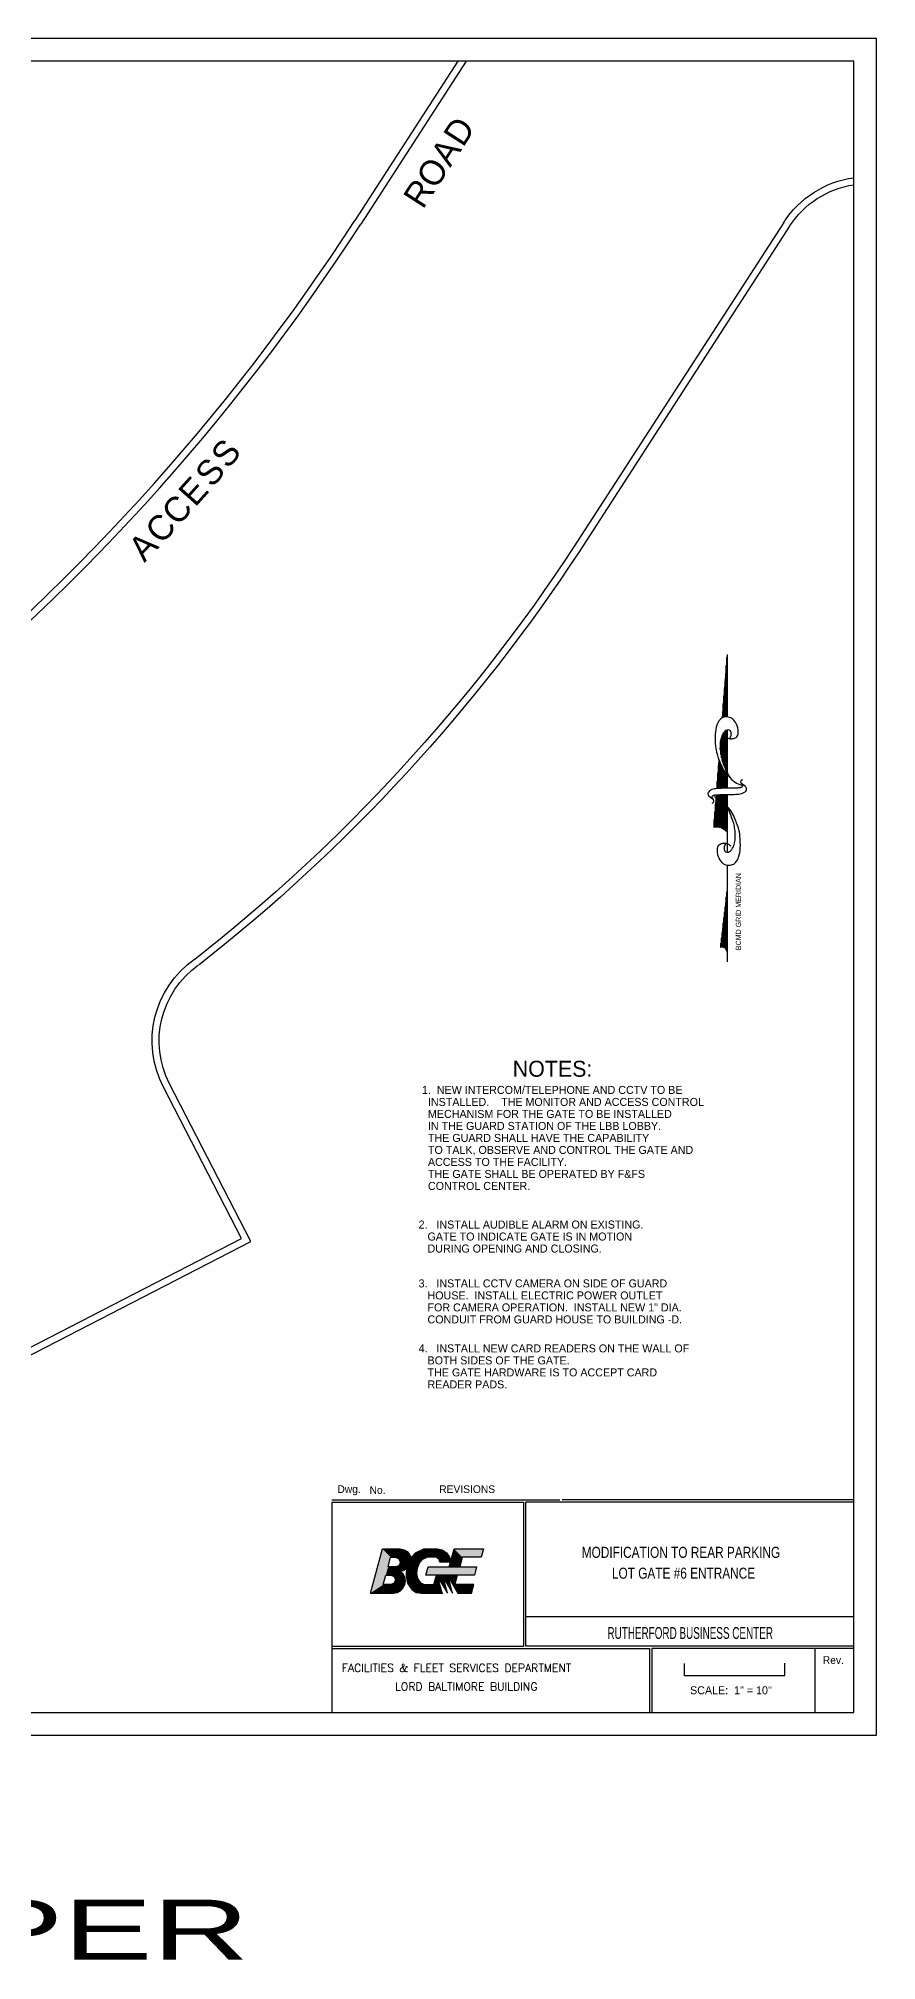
# Model space of a CAD drawing. Header units: inches. Extents: x -46627 to 16189, y -40789 to 47130.
# Drawn here: x 11536 to 12541, y 33005 to 35312 of the extents above; entities that cross this region are included whole.
import ezdxf
from ezdxf.enums import TextEntityAlignment as Align

# ---------------------------------------------------------------- set-up
doc = ezdxf.new("R2010")
doc.units = ezdxf.units.IN
doc.header["$MEASUREMENT"] = 0
for name, color, linetype in [('1', 7, 'CONTINUOUS'), ('4', 7, 'CONTINUOUS'), ('55', 7, 'CONTINUOUS'), ('59', 7, 'CONTINUOUS'), ('6', 7, 'CONTINUOUS'), ('9', 7, 'CONTINUOUS')]:
    doc.layers.add(name, color=color, linetype=linetype)
doc.styles.add('ROMANS', font='ROMANS', dxfattribs={"height": 0.2})
doc.styles.add('txt', font='TXT', dxfattribs={"height": 0.2})

# ---------------------------------------------------------------- blocks, each defined once
blk = doc.blocks.new('LOGO')
at = {"layer": '55', "color": 7, "linetype": 'Continuous'}
for points in [[(0, 0), (0.1049, 0.3916), (0.2617, 0.3916), (0.2988, 0.3834), (0.324, 0.3692), (0.3464, 0.3428), (0.3559, 0.3175), (0.3541, 0.3065), (0.3994, 0.3572), (0.4705, 0.3916), (0.5931, 0.3916), (0.6353, 0.3834), (0.6739, 0.3572), (0.6984, 0.3175), (0.7077, 0.275), (0.6141, 0.275), (0.6051, 0.3044), (0.5771, 0.317), (0.514, 0.317), (0.4972, 0.3149), (0.4601, 0.2966), (0.4313, 0.2645), (0.4117, 0.2195), (0.4065, 0.1734), (0.415, 0.1285), (0.438, 0.094), (0.4761, 0.0759), (0.5614, 0.0769), (0.5832, 0.1585)], [(0.6965, 0.2331), (0.7389, 0.3916), (1, 0.3916), (0.98, 0.317), (0.8122, 0.317), (0.7897, 0.2331)], [(0, 0), (0.2023, 0), (0.238, 0.0066), (0.266, 0.021), (0.2903, 0.0461), (0.304, 0.0746), (0.3092, 0.1086), (0.3035, 0.1399), (0.2876, 0.1707), (0.2617, 0.1958), (0.2911, 0.2003), (0.3178, 0.2134), (0.3148, 0.1734), (0.3153, 0.1462), (0.3278, 0.0868), (0.365, 0.0312), (0.4039, 0.0066), (0.4494, 0), (0.6337, 0), (0.5966, 0.1399), (0.6803, 0), (0.6432, 0.1399), (0.7269, 0), (0.6898, 0.1399), (0.7735, 0), (0.8951, 0), (0.915, 0.0746), (0.7479, 0.0769), (0.7697, 0.1585)], [(0.1782, 0.317), (0.2279, 0.3149), (0.2482, 0.3065), (0.2648, 0.275), (0.2525, 0.2454), (0.2229, 0.2331), (0.1557, 0.2331), (0.1782, 0.317)], [(0.51, 0.2331), (0.9389, 0.2331), (0.9189, 0.1585), (0.49, 0.1585), (0.51, 0.2331)], [(0.1357, 0.1585), (0.1889, 0.155), (0.2101, 0.1462), (0.2224, 0.1165), (0.2101, 0.0869), (0.1804, 0.0746), (0.1132, 0.0746), (0.1357, 0.1585)]]:
    blk.add_lwpolyline(points, dxfattribs=at)
blk.add_point((0.6337, 0), dxfattribs=at)
for points in [[(0.1049, 0.3916), (0, 0), (0.1782, 0.317), (0.1132, 0.0746)], [(0.1049, 0.3916), (0.2617, 0.3916), (0.1782, 0.317)], [(0.1782, 0.317), (0.2279, 0.3149), (0.2617, 0.3916)], [(0.2617, 0.3916), (0.2988, 0.3834), (0.2279, 0.3149)], [(0.2988, 0.3834), (0.2279, 0.3149), (0.324, 0.3692)], [(0.324, 0.3692), (0.2279, 0.3149), (0.3464, 0.3428), (0.2482, 0.3065)], [(0.2482, 0.3065), (0.3464, 0.3428), (0.3559, 0.3175)], [(0.4601, 0.2966), (0.3994, 0.3572), (0.4313, 0.2645), (0.3541, 0.3065)], [(0.4705, 0.3916), (0.4972, 0.3149), (0.3994, 0.3572), (0.4601, 0.2966)], [(0.4705, 0.3916), (0.514, 0.317), (0.4972, 0.3149)], [(0.5771, 0.317), (0.514, 0.317), (0.5931, 0.3916), (0.4705, 0.3916)], [(0.6051, 0.3044), (0.5771, 0.317), (0.6353, 0.3834), (0.5931, 0.3916)], [(0.6051, 0.3044), (0.6739, 0.3572), (0.6353, 0.3834)], [(0.6984, 0.3175), (0.6141, 0.275), (0.6739, 0.3572), (0.6051, 0.3044)], [(0.6965, 0.2331), (0.7389, 0.3916), (0.7897, 0.2331), (0.8122, 0.317)], [(0.7389, 0.3916), (0.8122, 0.317), (1, 0.3916), (0.98, 0.317)], [(0.1357, 0.1585), (0.1557, 0.2331), (0.1889, 0.155), (0.2229, 0.2331)], [(0.1889, 0.155), (0.2229, 0.2331), (0.2101, 0.1462), (0.2617, 0.1958)], [(0.2101, 0.1462), (0.2617, 0.1958), (0.2224, 0.1165), (0.2876, 0.1707)], [(0.2224, 0.1165), (0.2876, 0.1707), (0.3035, 0.1399)], [(0.2525, 0.2454), (0.2229, 0.2331), (0.2911, 0.2003), (0.2617, 0.1958)], [(0.2482, 0.3065), (0.2648, 0.275), (0.3559, 0.3175), (0.3541, 0.3065)], [(0.2648, 0.275), (0.2525, 0.2454), (0.3178, 0.2134), (0.2911, 0.2003)], [(0.3541, 0.3065), (0.2648, 0.275), (0.3178, 0.2134)], [(0.3178, 0.2134), (0.4065, 0.1734), (0.3153, 0.1462)], [(0.3153, 0.1462), (0.3278, 0.0868), (0.4065, 0.1734), (0.415, 0.1285)], [(0.3541, 0.3065), (0.4065, 0.1734), (0.3178, 0.2134)], [(0.4065, 0.1734), (0.4117, 0.2195), (0.3541, 0.3065)], [(0.3541, 0.3065), (0.4313, 0.2645), (0.4117, 0.2195)], [(0.51, 0.2331), (0.49, 0.1585), (0.9389, 0.2331), (0.9189, 0.1585)], [(0.7077, 0.275), (0.6141, 0.275), (0.6984, 0.3175)], [(0.1132, 0.0746), (0.1804, 0.0746), (0, 0), (0.2023, 0)], [(0.1804, 0.0746), (0.2101, 0.0869), (0.2023, 0), (0.238, 0.0066)], [(0.2224, 0.1165), (0.2903, 0.0461), (0.2101, 0.0869), (0.266, 0.021)], [(0.2101, 0.0869), (0.266, 0.021), (0.238, 0.0066)], [(0.2224, 0.1165), (0.3035, 0.1399), (0.3092, 0.1086)], [(0.2224, 0.1165), (0.304, 0.0746), (0.2903, 0.0461)], [(0.2224, 0.1165), (0.3092, 0.1086), (0.304, 0.0746)], [(0.415, 0.1285), (0.3278, 0.0868), (0.438, 0.094), (0.365, 0.0312)], [(0.438, 0.094), (0.365, 0.0312), (0.4039, 0.0066)], [(0.4039, 0.0066), (0.438, 0.094), (0.4494, 0), (0.4761, 0.0759)], [(0.4761, 0.0759), (0.4494, 0), (0.5614, 0.0769), (0.6337, 0)], [(0.6337, 0), (0.5966, 0.1399), (0.5614, 0.0769), (0.5782, 0.1399)], [(0.5832, 0.1585), (0.5782, 0.1399), (0.7697, 0.1585), (0.7647, 0.1399)], [(0.5966, 0.1399), (0.6803, 0), (0.6432, 0.1399)], [(0.6432, 0.1399), (0.7269, 0), (0.6898, 0.1399)], [(0.6898, 0.1399), (0.7735, 0), (0.7479, 0.0769)], [(0.6898, 0.1399), (0.7479, 0.0769), (0.7647, 0.1399)], [(0.7479, 0.0769), (0.7735, 0), (0.915, 0.0746), (0.8951, 0)]]:
    blk.add_solid(points, dxfattribs=at)

msp = doc.modelspace()

# ---------------------------------------------------------------- linework, layer by layer
at = {"layer": '1', "color": 94, "linetype": 'Continuous'}
for p, q in [((12362.2312, 34572.1878, -0.0072), (12356.3296, 34496.2986, -0.0072)), ((12360.508, 34497.171, -0.0072), (12360.508, 34550.031, -0.0072)), ((12361.228, 34497.2526, -0.0072), (12361.228, 34559.2878, -0.0072)), ((12361.948, 34497.3342, -0.0072), (12361.948, 34568.5458, -0.0072)), ((12362.2312, 34572.1878, -0.0072), (12362.2312, 34497.3666, -0.0072)), ((12359.0692, 34496.9214, -0.0072), (12359.0692, 34531.5162, -0.0072)), ((12359.788, 34497.0846, -0.0072), (12359.788, 34540.773, -0.0072)), ((12356.9068, 34496.4306, -0.0072), (12356.9068, 34503.7458, -0.0072)), ((12357.6292, 34496.5938, -0.0072), (12357.6292, 34513.0014, -0.0072)), ((12358.3468, 34496.7582, -0.0072), (12358.3468, 34522.2606, -0.0072)), ((12360.508, 34434.249, -0.0072), (12360.508, 34480.389, -0.0072)), ((12361.228, 34432.6206, -0.0072), (12361.228, 34480.875, -0.0072)), ((12361.948, 34430.9934, -0.0072), (12361.948, 34481.361, -0.0072)), ((12362.3452, 34481.6298, -0.0072), (12362.2444, 34411.8594, -0.0072)), ((12354.2404, 34469.4894, -0.0072), (12353.8384, 34464.3462, -0.0072)), ((12354.028, 34458.4542, -0.0072), (12354.028, 34460.4438, -0.0072)), ((12354.748, 34452.2838, -0.0072), (12354.748, 34470.0186, -0.0072)), ((12355.468, 34448.505, -0.0072), (12355.468, 34472.6766, -0.0072)), ((12356.188, 34445.7402, -0.0072), (12356.188, 34474.8942, -0.0072)), ((12356.9068, 34443.6402, -0.0072), (12356.9068, 34476.123, -0.0072)), ((12357.6292, 34441.659, -0.0072), (12357.6292, 34477.3482, -0.0072)), ((12358.3468, 34439.7162, -0.0072), (12358.3468, 34478.5758, -0.0072)), ((12359.0692, 34437.7746, -0.0072), (12359.0692, 34479.417, -0.0072)), ((12359.788, 34435.8774, -0.0072), (12359.788, 34479.903, -0.0072)), ((12351.9196, 34439.823, -0.0072), (12349.726, 34411.0686, -0.0072)), ((12351.868, 34411.4346, -0.0072), (12351.868, 34439.0334, -0.0072)), ((12352.39, 34445.8446, -0.0072), (12351.9196, 34439.823, -0.0072)), ((12352.588, 34411.4646, -0.0072), (12352.588, 34445.3346, -0.0072)), ((12353.308, 34411.4934, -0.0072), (12353.308, 34443.483, -0.0072)), ((12354.028, 34411.5222, -0.0072), (12354.028, 34441.6314, -0.0072)), ((12354.748, 34411.551, -0.0072), (12354.748, 34439.781, -0.0072)), ((12355.468, 34411.5798, -0.0072), (12355.468, 34438.533, -0.0072)), ((12356.188, 34411.6086, -0.0072), (12356.188, 34437.3318, -0.0072)), ((12356.9068, 34411.6374, -0.0072), (12356.9068, 34436.1318, -0.0072)), ((12357.6292, 34411.6674, -0.0072), (12357.6292, 34434.933, -0.0072)), ((12350.428, 34411.389, -0.0072), (12350.428, 34420.239, -0.0072)), ((12351.148, 34411.407, -0.0072), (12351.148, 34429.635, -0.0072)), ((12358.3468, 34411.6962, -0.0072), (12358.3468, 34433.7318, -0.0072)), ((12359.0692, 34411.725, -0.0072), (12359.0692, 34432.5318, -0.0072)), ((12359.788, 34411.755, -0.0072), (12359.788, 34431.5538, -0.0072)), ((12360.508, 34411.7838, -0.0072), (12360.508, 34430.5986, -0.0072)), ((12361.228, 34411.8126, -0.0072), (12361.228, 34429.6434, -0.0072)), ((12361.948, 34411.8414, -0.0072), (12361.948, 34428.6894, -0.0072)), ((12349.1344, 34403.7918, -0.0072), (12346.1032, 34364.8278, -0.0072)), ((12348.268, 34364.9706, -0.0072), (12348.268, 34392.6606, -0.0072)), ((12348.9892, 34365.0006, -0.0072), (12348.9892, 34401.915, -0.0072)), ((12349.708, 34365.0006, -0.0072), (12349.708, 34403.8326, -0.0072)), ((12350.428, 34365.0006, -0.0072), (12350.428, 34403.8842, -0.0072)), ((12351.148, 34365.0006, -0.0072), (12351.148, 34403.9358, -0.0072)), ((12351.868, 34364.9502, -0.0072), (12351.868, 34403.9886, -0.0072)), ((12352.588, 34364.8386, -0.0072), (12352.588, 34404.0414, -0.0072)), ((12353.308, 34364.7246, -0.0072), (12353.308, 34404.093, -0.0072)), ((12354.028, 34364.613, -0.0072), (12354.028, 34404.1458, -0.0072)), ((12354.748, 34364.373, -0.0072), (12354.748, 34404.1962, -0.0072)), ((12355.468, 34364.133, -0.0072), (12355.468, 34404.2118, -0.0072)), ((12356.188, 34363.893, -0.0072), (12356.188, 34404.2118, -0.0072)), ((12356.9068, 34363.5066, -0.0072), (12356.9068, 34404.2118, -0.0072)), ((12357.6292, 34363.0782, -0.0072), (12357.6292, 34404.2118, -0.0072)), ((12358.3468, 34362.651, -0.0072), (12358.3468, 34404.2118, -0.0072)), ((12359.0692, 34362.1278, -0.0072), (12359.0692, 34404.2118, -0.0072)), ((12359.788, 34392.7662, -0.0072), (12359.788, 34404.2118, -0.0072)), ((12359.788, 34361.5794, -0.0072), (12359.788, 34392.5298, -0.0072)), ((12360.508, 34391.9766, -0.0072), (12360.508, 34404.207, -0.0072)), ((12360.508, 34360.9818, -0.0072), (12360.508, 34391.4198, -0.0072)), ((12361.228, 34391.1894, -0.0072), (12361.228, 34404.1962, -0.0072)), ((12361.228, 34360.1814, -0.0072), (12361.228, 34390.3098, -0.0072)), ((12361.948, 34390.3998, -0.0072), (12361.948, 34404.1854, -0.0072)), ((12361.948, 34359.3822, -0.0072), (12361.948, 34389.1998, -0.0072)), ((12362.2336, 34404.1806, -0.0072), (12362.2312, 34403.2158, -0.0072)), ((12362.2312, 34403.2158, -0.0072), (12362.2312, 34390.0902, -0.0072)), ((12362.2312, 34388.763, -0.0072), (12362.2312, 34384.2318, -0.0072)), ((12346.1092, 34364.8734, -0.0072), (12346.1092, 34364.8878, -0.0072)), ((12346.828, 34364.9046, -0.0072), (12346.828, 34374.1446, -0.0072)), ((12347.5492, 34364.9382, -0.0072), (12347.5492, 34383.4026, -0.0072)), ((12362.2312, 34384.2318, -0.0072), (12362.2312, 34359.0678, -0.0072)), ((12362.2312, 34359.0678, -0.0072), (12362.2312, 34335.1026, -0.0072)), ((12362.1484, 34319.6334, -0.0072), (12362.2312, 34289.9478, -0.0072)), ((12362.2312, 34289.9478, -0.0072), (12354.166, 34220.8278, -0.0072)), ((12360.508, 34219.3266, -0.0072), (12360.508, 34275.1758, -0.0072)), ((12361.228, 34218.4242, -0.0072), (12361.228, 34281.3486, -0.0072)), ((12361.948, 34216.905, -0.0072), (12361.948, 34287.5202, -0.0072)), ((12362.2312, 34289.9478, -0.0072), (12362.2312, 34215.0678, -0.0072)), ((12357.6292, 34221.0042, -0.0072), (12357.6292, 34250.4906, -0.0072)), ((12358.3468, 34220.7714, -0.0072), (12358.3468, 34256.6622, -0.0072)), ((12359.0692, 34220.4318, -0.0072), (12359.0692, 34262.8338, -0.0072)), ((12359.788, 34219.9638, -0.0072), (12359.788, 34269.0042, -0.0072)), ((12355.468, 34221.1698, -0.0072), (12355.468, 34231.9758, -0.0072)), ((12356.188, 34221.1998, -0.0072), (12356.188, 34238.1474, -0.0072)), ((12356.9068, 34221.147, -0.0072), (12356.9068, 34244.319, -0.0072)), ((12354.748, 34221.0522, -0.0072), (12354.748, 34225.8054, -0.0072)), ((12362.2312, 34215.0678, -0.0072), (12362.2312, 34203.5478, -0.0072))]:
    msp.add_line(p, q, dxfattribs=at)
at = {"layer": '1', "color": 94, "linetype": 'Continuous', "elevation": -0.0086}
for points in [[(12359.1157, 34474.6639, 0.077735647), (12361.7339, 34472.554, 0.079620466), (12364.8022, 34471.3841, 0.096266344), (12369.0758, 34471.3268, 0.10075231), (12372.8724, 34472.8404, 0.224485603), (12375.4897, 34477.1194, 0.112549907), (12374.3652, 34486.6988, 0.10056341), (12370.2018, 34493.6215, 0.134878468), (12365.0604, 34496.8503, 0.132719239), (12358.3689, 34497.0425, 0.15522897), (12353.4379, 34494.0653, 0.101616473), (12349.8226, 34487.708, 0.067277925), (12347.8543, 34476.903, 0.034332252), (12348.1859, 34462.3673, 0.050353936), (12350.0808, 34452.6232, 0.032541314), (12354.6562, 34440.384, 0.044988068), (12359.2972, 34432.1399, 0.025545503), (12362.4315, 34428.0485, 0.017116661), (12367.6108, 34422.3652, 0.065649887), (12371.8184, 34419.0561, 0.042467644), (12379.2494, 34415.4626)], [(12364.8623, 34471.3718, 0.076918874), (12366.2967, 34473.1966, 0.080527196), (12367.0614, 34475.279, 0.088695312), (12367.1094, 34478.6321, 0.141897397), (12366.1971, 34480.5476, 0.152972941), (12364.4615, 34481.5897, 0.126446447), (12362.0305, 34481.5547, 0.120122044), (12359.5954, 34480.2084, 0.080482926), (12357.0495, 34476.9686, 0.06736107), (12354.6854, 34470.8896, 0.059891392), (12353.8317, 34463.6105, 0.028199326), (12354.3965, 34454.0965, 0.039093553), (12355.7216, 34447.3455, 0.016831254), (12357.1179, 34442.9197, 0.008651292), (12360.269, 34434.4607, 0.036249822), (12362.3107, 34430.1944, 0.021577957), (12366.541, 34423.4765)], [(12380.5696, 34421.9823, 0.155221696), (12378.8051, 34420.9868, 0.230744731), (12378.3968, 34419.646, 0.039788352), (12378.6839, 34418.4599, 0.040789296), (12379.146, 34417.3627, 0.053649512), (12379.6982, 34416.533, -0.067542765), (12380.2505, 34415.7033, -0.159888129), (12380.4644, 34414.1325, -0.204388824), (12379.7687, 34413.0822, -0.067397815), (12378.7268, 34412.5814, -0.052214794), (12377.2698, 34412.2723, -0.013577363), (12374.6863, 34412.0715, -0.00502716), (12367.6944, 34411.7891, -0.010775607), (12365.8564, 34411.773, -0.005652842), (12362.354, 34411.8574)], [(12344.1383, 34394.1236, 0.155221696), (12345.9028, 34395.1191, 0.230744731), (12346.3111, 34396.4599, 0.039788352), (12346.024, 34397.646, 0.040789296), (12345.562, 34398.7432, 0.053649512), (12345.0097, 34399.5729, -0.067542765), (12344.4574, 34400.4026, -0.159888129), (12344.2436, 34401.9734, -0.204388824), (12344.9392, 34403.0237, -0.067397815), (12345.9811, 34403.5244, -0.052214794), (12347.4381, 34403.8336, -0.013577363), (12350.0217, 34404.0344, -0.00502716), (12357.0136, 34404.3168, -0.010775607), (12358.8515, 34404.3329, -0.005652842), (12362.354, 34404.2485)], [(12366.6837, 34342.1591, 0.077735647), (12364.0656, 34344.269, 0.079620466), (12360.9972, 34345.4389, 0.096266344), (12356.7237, 34345.4962, 0.10075231), (12352.9271, 34343.9826, 0.224485603), (12350.3098, 34339.7036, 0.112549907), (12351.4342, 34330.1242, 0.10056341), (12355.5976, 34323.2015, 0.134878468), (12360.7391, 34319.9727, 0.132719239), (12367.4306, 34319.7805, 0.15522897), (12372.3615, 34322.7577, 0.101616473), (12375.9769, 34329.115, 0.067277925), (12377.9451, 34339.92, 0.034332252), (12377.6136, 34354.4557, 0.050353936), (12375.7187, 34364.1998, 0.032541314), (12371.1432, 34376.439, 0.044988068), (12366.5023, 34384.6831, 0.025545503), (12363.3679, 34388.7745, 0.017116661), (12358.1886, 34394.4578, 0.065649887), (12353.981, 34397.7669, 0.042467644), (12346.55, 34401.3604)], [(12360.9372, 34345.4512, 0.076918874), (12359.5028, 34343.6264, 0.080527196), (12358.738, 34341.544, 0.088695312), (12358.69, 34338.1909, 0.141897397), (12359.6024, 34336.2754, 0.152972941), (12361.3379, 34335.2333, 0.126446447), (12363.769, 34335.2683, 0.120122044), (12366.2041, 34336.6146, 0.080482926), (12368.75, 34339.8544, 0.06736107), (12371.1141, 34345.9334, 0.059891392), (12371.9677, 34353.2125, 0.028199326), (12371.403, 34362.7265, 0.039093553), (12370.0779, 34369.4775, 0.016831254), (12368.6816, 34373.9033, 0.008651292), (12365.5305, 34382.3623, 0.036249822), (12363.4888, 34386.6286, 0.021577957), (12359.2585, 34393.3465)]]:
    msp.add_lwpolyline(points, format="xyb", dxfattribs=at)
at = {"layer": '1', "color": 94, "linetype": 'Continuous', "extrusion": (-2.51795e-05, 0.000120205, 1), "elevation": 3.8167}
msp.add_lwpolyline([(12362.354, 34411.8572, 0.004820903), (12359.058, 34411.8442, 0.00885002), (12357.2633, 34411.7881, 0.005772171), (12350.5775, 34411.3831, 0.010588181), (12346.9416, 34411.0431, 0.071206297), (12343.9433, 34410.2565, 0.064975215), (12341.0124, 34408.545, 0.103614816), (12339.4293, 34406.6883, 0.157115823), (12339.1247, 34405.0857, 0.084448355), (12339.6437, 34403.3615, 0.119021789), (12340.4703, 34402.3756), (12340.4716, 34402.3756), (12343.7896, 34399.942), (12345.652, 34398.5632)], format="xyb", dxfattribs=at)
at = {"layer": '1', "color": 94, "linetype": 'Continuous', "extrusion": (2.51872e-05, -0.000120222, 1), "elevation": -3.8333}
msp.add_lwpolyline([(12362.354, 34404.2483, 0.004820903), (12365.65, 34404.2612, 0.00885002), (12367.4447, 34404.3174, 0.005772171), (12374.1305, 34404.7224, 0.010588181), (12377.7664, 34405.0624, 0.071206297), (12380.7646, 34405.849, 0.064975215), (12383.6956, 34407.5605, 0.103614816), (12385.2786, 34409.4171, 0.157115823), (12385.5832, 34411.0197, 0.084448355), (12385.0643, 34412.744, 0.119021789), (12384.2377, 34413.7298), (12384.238, 34413.73), (12380.9176, 34416.1624), (12379.0564, 34417.5412)], format="xyb", dxfattribs=at)
at = {"layer": '1', "color": 94, "linetype": 'Continuous'}
for centre, radius, start, end in [((12349.1551, 34348.0411, -0.0086), 17.1051, 40.1394306, 100.2647222), ((12356.0919, 34215.0613, -0.0086), 6.1397, 0.0613667, 108.1896611)]:
    msp.add_arc(centre, radius, start, end, dxfattribs=at)
at = {"layer": '4', "color": 1, "linetype": 'Continuous'}
for p, q in [((12039.2176, 35284.2162, -0.0012), (11915.7604, 35093.1846, -0.0036)), ((12049.2184, 35284.2162, -0.0012), (11922.8152, 35088.6258, -0.0036)), ((12430.0756, 35090.7774, 0.0012), (12178.4176, 34701.369, 0.0072)), ((12437.1304, 35086.2186, 0.0012), (12185.4724, 34696.8102, 0.0072)), ((11779.8028, 33871.5618, -0.006), (11686.0684, 34053.3474, -0.0072)), ((11791.1188, 33867.945, -0.006), (11693.5348, 34057.197, -0.0072)), ((11493.886, 33714.6834, -0.006), (11791.1188, 33867.945, -0.006)), ((11497.5028, 33725.9994, -0.006), (11779.8028, 33871.5618, -0.006))]:
    msp.add_line(p, q, dxfattribs=at)
at = {"layer": '4', "color": 1, "linetype": 'Continuous', "extrusion": (-6.69596e-06, -1.03612e-05, -1)}
for radius, end in [(120, 81.9602477), (111.6, 81.3506338)]:
    msp.add_arc((-12530.8612, 35025.6445, -0.4483), radius, 32.8728727, end, dxfattribs=at)
at = {"layer": '4', "color": 1, "linetype": 'Continuous', "extrusion": (6.77217e-06, 8.19317e-06, 1)}
for radius in [2562.9895, 2571.3895]:
    msp.add_arc((9763.4132, 36484.7014, 0.3478), radius, 289.3699838, 327.1169171, dxfattribs=at)
at = {"layer": '4', "color": 1, "linetype": 'Continuous', "extrusion": (-0.001706, 0.001155, -0.999998)}
for radius in [2080.0361, 2088.4361]:
    msp.add_arc((-10439.3895, 35842.5942, 19.2972), radius, 213.27486, 231.8716072, dxfattribs=at)
at = {"layer": '4', "color": 1, "linetype": 'Continuous', "extrusion": (1.41101e-05, -3.14964e-06, -1)}
for radius in [120, 111.6]:
    msp.add_arc((-11792.6211, 34108.5431, 0.0655), radius, 332.6152743, 54.8159215, dxfattribs=at)
at = {"layer": '55', "color": 7, "linetype": 'Continuous'}
for p, q in [((11888.1208, 33558.0558, -0.0084), (12161.5156, 33558.0558, -0.0084)), ((12514.078, 33558.0558, -0.0084), (12164.2612, 33558.0558, -0.0084)), ((11888.1208, 33555.3102, -0.0084), (12118.2376, 33555.3102, -0.0084)), ((11888.1208, 33555.3102, -0.0084), (11888.1208, 33302.7486, -0.0084)), ((12118.2376, 33382.2954, -0.0084), (12118.2376, 33555.3102, -0.0084)), ((12120.9844, 33382.2954, -0.0084), (12120.9844, 33555.3102, -0.0084)), ((12514.078, 33555.3102, -0.0084), (12120.9844, 33555.3102, -0.0084)), ((12514.078, 33417.7122, -0.0084), (12120.9844, 33417.7122, -0.0084)), ((11888.1208, 33382.2954, -0.0084), (12118.2376, 33382.2954, -0.0084)), ((11888.1208, 33379.5486, -0.0084), (12269.188, 33379.5486, -0.0084)), ((12514.078, 33382.2954, -0.0084), (12120.9844, 33382.2954, -0.0084)), ((12269.188, 33379.5486, -0.0084), (12269.188, 33302.7486, -0.0084)), ((12271.9336, 33379.5486, -0.0084), (12271.9336, 33302.7486, -0.0084)), ((12514.078, 33379.5486, -0.0084), (12271.9336, 33379.5486, -0.0084)), ((12467.5816, 33379.5486, -0.0084), (12467.5816, 33302.7486, -0.0084)), ((11885.374, 33302.7486, -0.0084), (12514.078, 33302.7486, -0.0084))]:
    msp.add_line(p, q, dxfattribs=at)
at = {"layer": '55', "color": 7, "linetype": 'Continuous', "elevation": -0.0084}
for points in [[(10068.2344, 35300.769), (10068.2344, 33275.4438), (12541.3828, 33275.4438), (12541.3828, 35311.521), (10068.2344, 35311.521)], [(10095.5392, 35284.2162), (10095.5392, 33302.7486), (12514.078, 33302.7486), (12514.078, 35284.2162), (10095.5392, 35284.2162)]]:
    msp.add_lwpolyline(points, dxfattribs=at)
at = {"layer": '6', "color": 7, "linetype": 'Continuous'}
for p, q in [((12311.2168, 33347.1294, -0.0084), (12311.2168, 33361.4454, -0.0084)), ((12431.2168, 33347.1294, -0.0084), (12431.2168, 33362.1582, -0.0084)), ((12311.2168, 33347.1294, -0.0084), (12431.2168, 33347.1294, -0.0084))]:
    msp.add_line(p, q, dxfattribs=at)

# ---------------------------------------------------------------- block references
at = {"layer": '55', "color": 7, "linetype": 'Continuous', "xscale": 135.5513797356674, "yscale": 135.5513797356674, "zscale": 135.5513797356656}
msp.add_blockref('LOGO', (11934.5068, 33446.1054, -0.0084), dxfattribs=at)

# ---------------------------------------------------------------- texts
at = {"layer": '1', "color": 94, "linetype": 'Continuous', "style": 'txt'}
msp.add_text('BCMD GRID MERIDIAN', height=6.144, rotation=90, dxfattribs=at).set_placement((12378.7804, 34217.589, -0.0072))
at = {"layer": '55', "color": 7, "linetype": 'Continuous', "style": 'txt'}
for s, height, width, p in [('Dwg.', 9.186, 1.001045, (11894.8, 33566.2734, -0.0084)), ('No.', 9.186, 1.001437, (11933.3932, 33565.1886, -0.0084)), ('REVISIONS', 9.186, 1.001045, (12016.9564, 33566.2002, -0.0084)), ('Rev.', 9.2808, 0.993147, (12476.956, 33361.083, -0.0084))]:
    msp.add_text(s, height=height, dxfattribs=dict(at, width=width)).set_placement(p)
at = {"layer": '55', "color": 7, "linetype": 'Continuous', "style": 'txt', "width": 0.624989}
msp.add_text('RUTHERFORD BUSINESS CENTER', height=14.2044, dxfattribs=at).set_placement((12317.9236, 33391.1022, -0.0084), align=Align.CENTER)
at = {"layer": '55', "color": 7, "linetype": 'Continuous', "style": 'ROMANS'}
for s, p in [('FACILITIES & FLEET SERVICES DEPARTMENT', (11900.152, 33351.5658, -0.0084)), ('LORD BALTIMORE BUILDING', (11963.9692, 33329.169, -0.0084))]:
    msp.add_text(s, height=9.5124, dxfattribs=at).set_placement(p)
at = {"layer": '59', "color": 7, "linetype": 'Continuous', "style": 'txt'}
for s, width, p in [('MODIFICATION TO REAR PARKING', 0.800054, (12306.8272, 33494.9886, -0.0084)), ('LOT GATE #6 ENTRANCE', 0.799692, (12309.9364, 33470.0082, -0.0084))]:
    msp.add_text(s, height=13.2576, dxfattribs=dict(at, width=width)).set_placement(p, align=Align.MIDDLE)
at = {"layer": '6', "color": 7, "linetype": 'Continuous', "extrusion": (-4.70058e-06, -7.27341e-06, 1), "style": 'txt'}
for s, p in [('D', (12028.1561, 35208.4319, -0.3137)), ('A', (12012.1313, 35183.6351, -0.3135)), ('O', (11996.1053, 35158.8383, -0.3144)), ('R', (11980.0805, 35134.0427, -0.3142))]:
    msp.add_text(s, height=30, rotation=57.1268458, dxfattribs=at).set_placement(p, align=Align.TOP_CENTER)
at = {"layer": '6', "color": 7, "linetype": 'Continuous', "extrusion": (6.83211e-06, 8.14327e-06, 1), "style": 'txt'}
for p in [(11749.4269, 34823.632, 0.3469), (11730.4501, 34801.0156, 0.3466)]:
    msp.add_text('S', height=30, rotation=50.0027765, dxfattribs=at).set_placement(p, align=Align.TOP_CENTER)
at = {"layer": '6', "color": 7, "linetype": 'Continuous', "extrusion": (7.07262e-06, 7.92501e-06, 1), "style": 'txt'}
for s, p in [('E', (11710.7503, 34778.2975, 0.3415)), ('C', (11691.0919, 34756.2703, 0.3424)), ('C', (11671.4335, 34734.2419, 0.3421))]:
    msp.add_text(s, height=30, rotation=48.2523312, dxfattribs=at).set_placement(p, align=Align.TOP_CENTER)
at = {"layer": '6', "color": 7, "linetype": 'Continuous', "extrusion": (7.2996e-06, 7.69264e-06, 1), "style": 'txt'}
msp.add_text('A', height=30, rotation=46.5018859, dxfattribs=at).set_placement((11650.8233, 34712.3442, 0.3364), align=Align.TOP_CENTER)
at = {"layer": '6', "color": 7, "linetype": 'Continuous', "style": 'txt'}
for s, height, p in [('NOTES:', 19.2, (12105.0748, 34075.2534, -0.0084)), ('1.  NEW INTERCOM/TELEPHONE AND CCTV TO BE', 9.6, (11996.2624, 34049.8422, -0.0084)), ('  MECHANISM FOR THE GATE TO BE INSTALLED', 9.6, (11996.2624, 34021.0422, -0.0084)), ('  INSTALLED.    THE MONITOR AND ACCESS CONTROL', 9.6, (11996.2624, 34035.4422, -0.0084)), ('  THE GUARD SHALL HAVE THE CAPABILITY', 9.6, (11996.2624, 33992.2422, -0.0084)), ('  IN THE GUARD STATION OF THE LBB LOBBY.  ', 9.6, (11996.2624, 34006.6422, -0.0084)), ('  TO TALK, OBSERVE AND CONTROL THE GATE AND', 9.6, (11996.2624, 33977.8422, -0.0084)), ('  ACCESS TO THE FACILITY.', 9.6, (11996.2624, 33963.4422, -0.0084)), ('  THE GATE SHALL BE OPERATED BY F&FS', 9.6, (11996.2624, 33949.0422, -0.0084)), ('  CONTROL CENTER.', 9.6, (11996.2624, 33934.6422, -0.0084)), ('2.   INSTALL AUDIBLE ALARM ON EXISTING.', 9.6, (11992.1848, 33888.321, -0.0084)), ('   GATE TO INDICATE GATE IS IN MOTION', 9.6, (11992.1848, 33873.921, -0.0084)), ('   DURING OPENING AND CLOSING.', 9.6, (11992.1848, 33859.521, -0.0084)), ('3.   INSTALL CCTV CAMERA ON SIDE OF GUARD', 9.6, (11992.1848, 33817.6866, -0.0084)), ('   HOUSE.  INSTALL ELECTRIC POWER OUTLET', 9.6, (11992.1848, 33803.2866, -0.0084)), ('   FOR CAMERA OPERATION.  INSTALL NEW 1" DIA.', 9.6, (11992.1848, 33788.8866, -0.0084)), ('   CONDUIT FROM GUARD HOUSE TO BUILDING -D.', 9.6, (11992.1848, 33774.4866, -0.0084)), ('4.   INSTALL NEW CARD READERS ON THE WALL OF', 9.6, (11992.1848, 33739.701, -0.0084)), ('   BOTH SIDES OF THE GATE.  ', 9.6, (11992.1848, 33725.301, -0.0084)), ('   THE GATE HARDWARE IS TO ACCEPT CARD', 9.6, (11992.1848, 33710.901, -0.0084)), ('   READER PADS.', 9.6, (11992.1848, 33696.501, -0.0084)), ('SCALE:  1" = 10\'\'', 9.6, (12317.7592, 33329.4774, -0.0084))]:
    msp.add_text(s, height=height, dxfattribs=at).set_placement(p, align=Align.MIDDLE_LEFT)
at = {"layer": '9', "color": 253, "linetype": 'Continuous', "style": 'txt', "width": 1.666667}
msp.add_text('C-SIZE PAPER', height=72, dxfattribs=at).set_placement((10674.3928, 33042.1902, -0.0084), align=Align.MIDDLE_LEFT)

doc.saveas('drawing.dxf')
